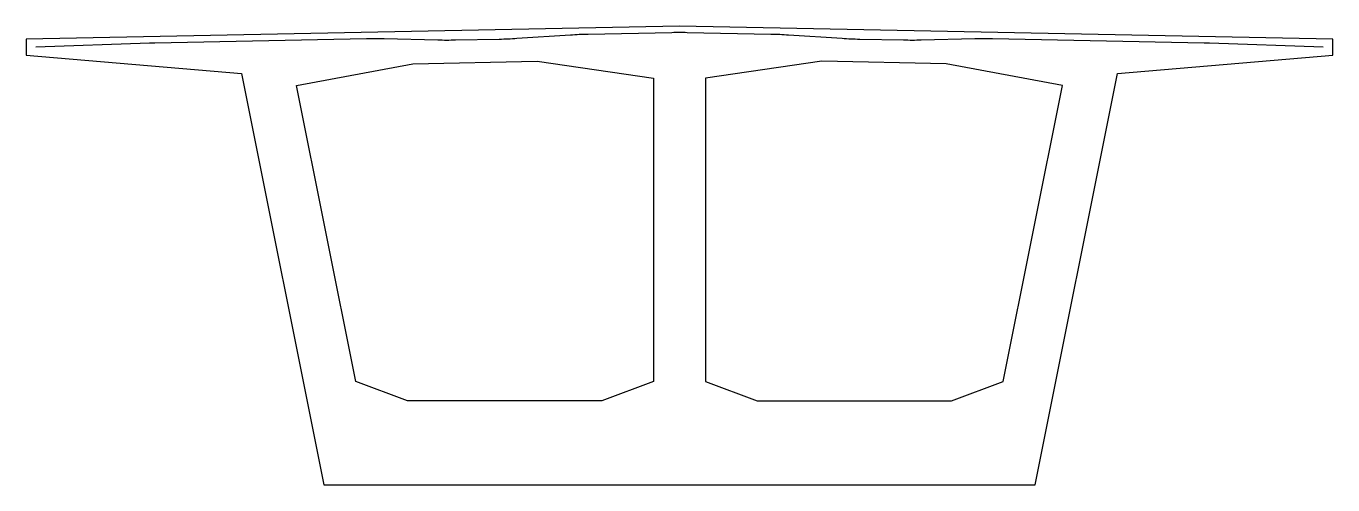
# Model space of a CAD drawing. Header units: metres. Extents: x -10.1 to 10.1, y -7.1 to 0.
import ezdxf

# ---------------------------------------------------------------- set-up
doc = ezdxf.new("R2010")
doc.units = ezdxf.units.M
doc.header["$MEASUREMENT"] = 0
doc.linetypes.add('HIDDEN', pattern=[9.525, 6.35, -3.175])
for name, color, linetype in [('HIDDEN', 6, 'HIDDEN'), ('INPOLY', 1, 'Continuous'), ('OUTPOLY', 4, 'Continuous')]:
    doc.layers.add(name, color=color, linetype=linetype)

msp = doc.modelspace()

# ---------------------------------------------------------------- linework, layer by layer
at = {"layer": 'HIDDEN', "color": 2, "linetype": 'ByBlock', "ltscale": 0.3}
msp.add_lwpolyline([(9.95, -0.324), (8.192, -0.264, 0.003473), (8.108, -0.262), (4.836, -0.197, 0.011362), (4.564, -0.197), (3.736, -0.219, -0.011362), (3.464, -0.219), (2.786, -0.206, -0.011341), (2.514, -0.194), (1.686, -0.14, 0.011341), (1.414, -0.128), (0.12, -0.102, 0.010159), (-0.12, -0.102), (-1.414, -0.128, 0.011341), (-1.686, -0.14), (-2.514, -0.194, -0.011341), (-2.786, -0.206), (-3.464, -0.219, -0.011362), (-3.736, -0.219), (-4.564, -0.197, 0.011362), (-4.836, -0.197), (-8.108, -0.262, 0.00347), (-8.192, -0.264), (-9.95, -0.324)], format="xyb", dxfattribs=at)
at = {"layer": 'INPOLY'}
for points in [[(-1.2, -5.8), (-4.204, -5.8), (-5.004, -5.5), (-5.92, -0.919), (-4.12, -0.583), (-2.2, -0.544), (-0.4, -0.808), (-0.4, -5.5)], [(1.2, -5.8), (4.204, -5.8), (5.004, -5.5), (5.92, -0.919), (4.12, -0.583), (2.2, -0.544), (0.4, -0.808), (0.4, -5.5)]]:
    msp.add_lwpolyline(points, close=True, dxfattribs=at)
at = {"layer": 'OUTPOLY'}
msp.add_lwpolyline([(0, 0), (-10.1, -0.202), (-10.1, -0.452), (-6.773, -0.736), (-5.5, -7.1), (0, -7.1), (5.5, -7.1), (6.773, -0.736), (10.1, -0.452), (10.1, -0.202)], close=True, dxfattribs=at)

doc.saveas('drawing.dxf')
